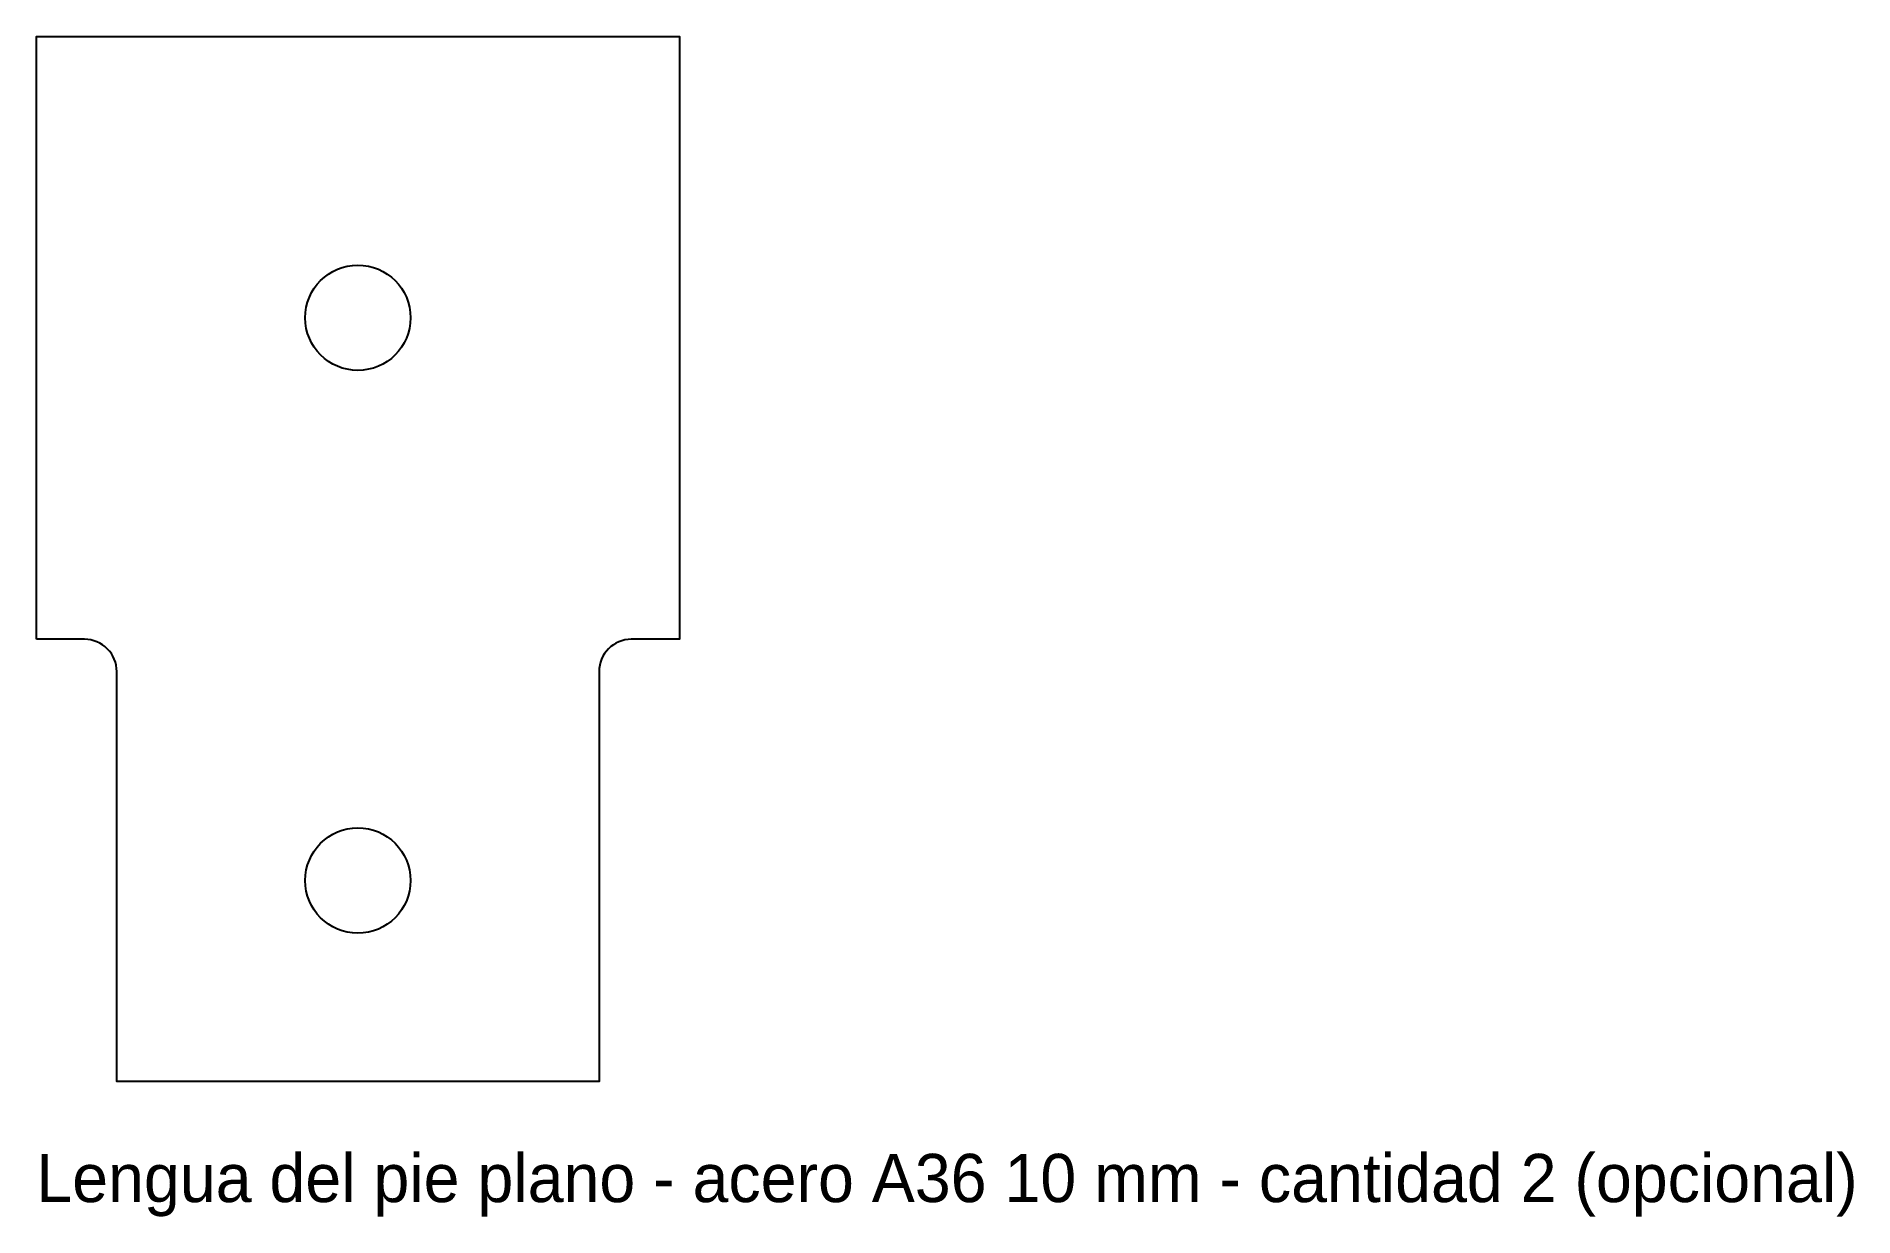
# Model space of a CAD drawing. Header units: millimetres. Extents: x -40 to 186, y -72 to 75.
import ezdxf

# ---------------------------------------------------------------- set-up
doc = ezdxf.new("R2010")
doc.units = ezdxf.units.MM
doc.layers.add('CORTE', color=1, linetype='Continuous')
doc.layers.add('NOTAS', color=3, linetype='Continuous')

msp = doc.modelspace()

# ---------------------------------------------------------------- linework, layer by layer
at = {"layer": 'CORTE'}
msp.add_lwpolyline([(-40, 0), (-40, 0.1), (-40, 74.9), (-40, 75), (-39.9, 75), (39.9, 75), (40, 75), (40, 74.9), (40, 0.1), (40, 0), (39.9, 0), (34, 0), (33.61, -0.02), (33.22, -0.08), (32.84, -0.17), (32.47, -0.3), (32.11, -0.47), (31.78, -0.67), (31.46, -0.91), (31.17, -1.17), (30.91, -1.46), (30.67, -1.78), (30.47, -2.11), (30.3, -2.47), (30.17, -2.84), (30.08, -3.22), (30.02, -3.61), (30, -4), (30, -54.9), (30, -55), (29.9, -55), (-29.9, -55), (-30, -55), (-30, -54.9), (-30, -4), (-30.02, -3.61), (-30.08, -3.22), (-30.17, -2.84), (-30.3, -2.47), (-30.47, -2.11), (-30.67, -1.78), (-30.91, -1.46), (-31.17, -1.17), (-31.46, -0.91), (-31.78, -0.67), (-32.11, -0.47), (-32.47, -0.3), (-32.84, -0.17), (-33.22, -0.08), (-33.61, -0.02), (-34, 0), (-39.9, 0), (-40, 0)], close=True, dxfattribs=at)
for centre in [(0, 40), (0, -30)]:
    msp.add_circle(centre, 6.55, dxfattribs=at)

# ---------------------------------------------------------------- texts
at = {"layer": 'NOTAS'}
msp.add_text('Lengua del pie plano - acero A36 10 mm - cantidad 2 (opcional)', height=6, dxfattribs=at).set_placement((-40, -70))

doc.saveas('drawing.dxf')
